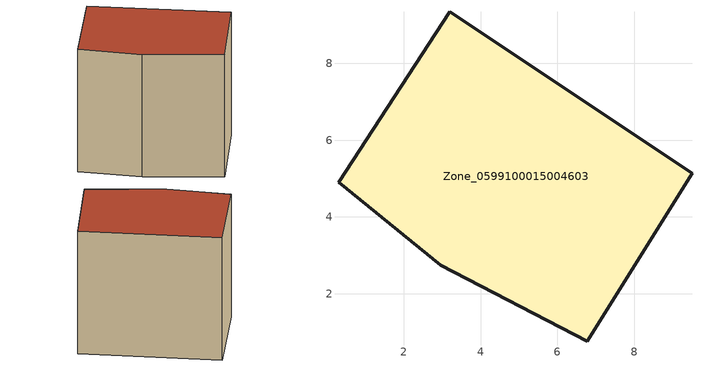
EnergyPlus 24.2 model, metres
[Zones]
Zone_0599100015004603
 floor ground (C_G): 3.2,9.35 9.5,5.14 6.78,0.76 2.96,2.75 0.3,4.9 z0.87
 wall outside (C_F): 9.5,5.14 3.2,9.35 0.3,4.9 2.96,2.75 6.78,0.76 9.5,5.14 z0.87:7.91
 roof outside (C_R): 6.78,0.76 9.5,5.14 3.2,9.35 0.3,4.9 2.96,2.75 z7.91
[BUILDING]
Pand.0599100015004603: North Axis=0; Terrain=City; Loads Convergence Tolerance Value=0.04; Temperature Convergence Tolerance Value=0.4; Solar Distribution=FullExterior; Maximum Number of Warmup Days=25; Minimum Number of Warmup Days=1
[Site:Location]
Rotterdam.The.Hague.AP_ZH_NLD Design_Conditions: Latitude=51.96; Longitude=4.45; Time Zone=1; Elevation=-4.5
[SITE:GROUNDTEMPERATURE:BUILDINGSURFACE]
18, 18, 18, 18, 18, 18, 18, 18, 18, 18, 18, 18
[MATERIAL] Thermal Absorptance=0.9; Solar Absorptance=0.7; Visible Absorptance=0.7
Name | Roughness | Thickness | Conductivity | Density | Specific Heat
G.TC.1965-1974 | MediumSmooth | 0.15 | 0.882353 | 540 | 1210
F.TC.1965-1974 | Rough | 0.3 | 0.697674 | 1920 | 840
R.TC.1965-1974 | MediumRough | 0.2 | 0.232558 | 1500 | 1000
[CONSTRUCTION]
C_G: G.TC.1965-1974
C_F: F.TC.1965-1974
C_R: R.TC.1965-1974
[ZONE]
Zone_0599100015004603: Type=1; Multiplier=1; Ceiling Height=Autocalculate; Volume=Autocalculate; Floor Area=autocalculate; Part of Total Floor Area=Yes
[ZONEINFILTRATION:DESIGNFLOWRATE]
Infil_Zone_0599100015004603: Zone or ZoneList or Space or SpaceList=Zone_0599100015004603; Schedule=AlwaysOn; Design Flow Rate Calculation Method=Flow/Area; Flow Rate per Floor Area=0.003; Constant Term Coefficient=1; Temperature Term Coefficient=0; Velocity Term Coefficient=0; Velocity Squared Term Coefficient=0
[HVACTEMPLATE:ZONE:IDEALLOADSAIRSYSTEM]
Zone_0599100015004603: Maximum Heating Supply Air Temperature=50; Minimum Cooling Supply Air Temperature=13; Maximum Heating Supply Air Humidity Ratio=0.0156; Minimum Cooling Supply Air Humidity Ratio=0.0077; Heating Limit=NoLimit; Cooling Limit=NoLimit; Dehumidification Control Type=ConstantSensibleHeatRatio; Cooling Sensible Heat Ratio=0.7; Dehumidification Setpoint=60; Humidification Control Type=None; Humidification Setpoint=30; Outdoor Air Method=None; Outdoor Air Flow Rate per Person=0.00944; Outdoor Air Flow Rate per Zone Floor Area=0; Outdoor Air Flow Rate per Zone=0; Demand Controlled Ventilation Type=None; Outdoor Air Economizer Type=NoEconomizer; Heat Recovery Type=None; Sensible Heat Recovery Effectiveness=0.7; Latent Heat Recovery Effectiveness=0.65
[ZONECONTROL:THERMOSTAT]
ThermostatControl_Zone_0599100015004603: Zone or ZoneList=Zone_0599100015004603; Control Type Schedule=DualSetpointControlType; Control 1=Thermostat_Zone_0599100015004603; Temperature Difference Between Cutout And Setpoint=0
[THERMOSTATSETPOINT:DUALSETPOINT]
Thermostat_Zone_0599100015004603: Heating Setpoint Temperature Schedule=HeatingSetpoint_Zone_0599100015004603; Cooling Setpoint Temperature Schedule=CoolingSetpoint_Zone_0599100015004603
[SCHEDULE:COMPACT]
HeatingSetpoint_Zone_0599100015004603: Through: 12/31, For: AllDays, Until: 24:00, 21
CoolingSetpoint_Zone_0599100015004603: Through: 12/31, For: AllDays, Until: 24:00, 24
DualSetpointControlType: Through: 12/31, For: AllDays, Until: 24:00, 4
AlwaysOn: Through: 12/31, For: AllDays, Until: 24:00, 1
